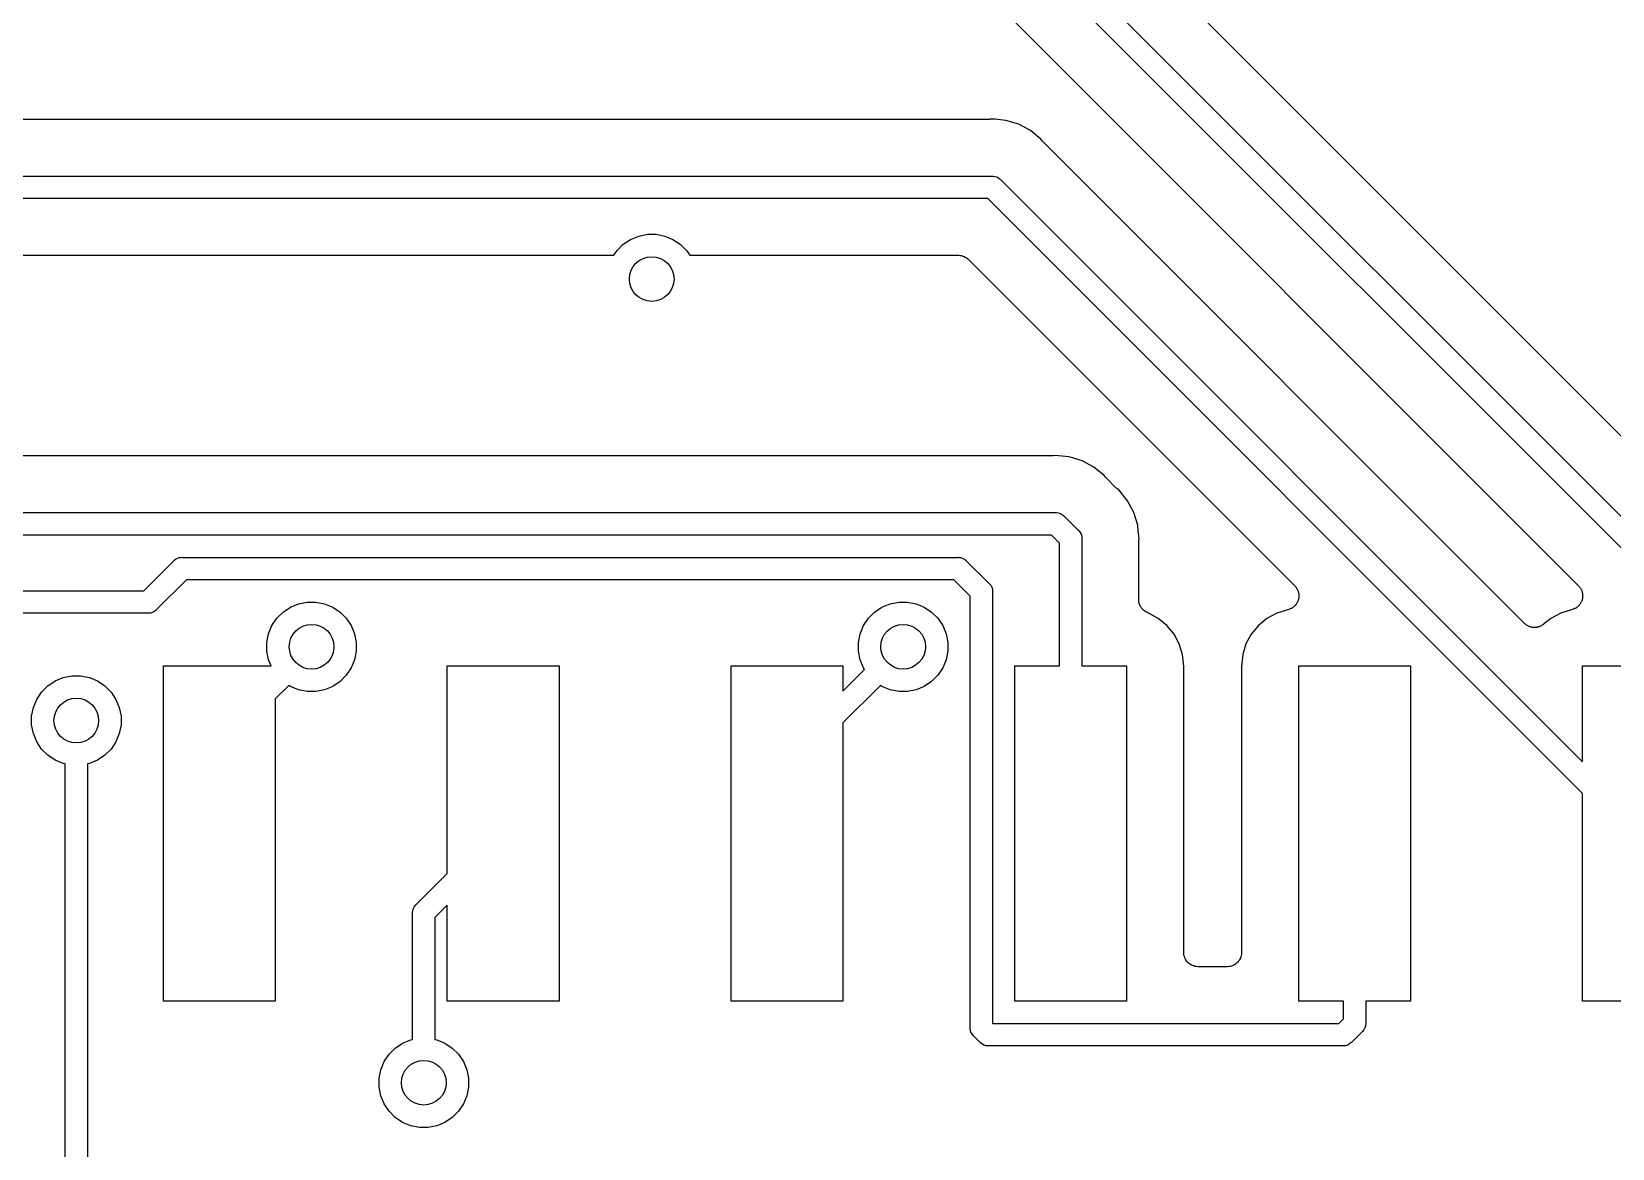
# Model space of a CAD drawing. Extents: x 2.15 to 10.02, y -5.18 to -1.32.
# Drawn here: x 8.176 to 8.733, y -3.641 to -3.248 of the extents above; entities that cross this region are included whole.
import ezdxf

# ---------------------------------------------------------------- set-up
doc = ezdxf.new("R2010")
doc.units = 0
doc.header["$MEASUREMENT"] = 0
doc.layers.add('BLACK', color=7, linetype='CONTINUOUS')

msp = doc.modelspace()

# ---------------------------------------------------------------- linework, layer by layer
at = {"layer": 'BLACK', "linetype": 'CONTINUOUS'}
for p, q in [((8.8016, -3.45633), (8.51754, -3.17227)), ((8.50253, -3.18554), (8.82205, -3.50506)), ((8.82205, -3.5162), (8.49798, -3.19213)), ((8.49116, -3.21359), (8.72066, -3.44309)), ((8.51275, -3.27882), (7.73105, -3.27882)), ((8.51296, -3.2788), (8.51275, -3.27882)), ((8.51317, -3.2788), (8.51296, -3.2788)), ((8.51324, -3.27879), (8.51317, -3.2788)), ((8.51417, -3.2787), (8.51324, -3.27879)), ((8.5151, -3.27879), (8.51417, -3.2787)), ((8.51511, -3.27879), (8.5151, -3.27879)), ((8.51887, -3.27917), (8.51511, -3.27879)), ((8.52338, -3.28053), (8.51887, -3.27917)), ((8.52754, -3.28276), (8.52338, -3.28053)), ((8.53118, -3.28575), (8.52754, -3.28276)), ((8.53178, -3.28647), (8.53118, -3.28575)), ((8.53192, -3.28662), (8.53178, -3.28647)), ((8.53206, -3.28679), (8.53192, -3.28662)), ((8.5321, -3.28684), (8.53206, -3.28679)), ((8.7016, -3.45633), (8.5321, -3.28684)), ((7.71764, -3.29882), (8.51398, -3.29882)), ((8.51398, -3.29882), (8.51417, -3.2988)), ((8.51417, -3.2988), (8.51437, -3.29882)), ((8.51437, -3.29882), (8.51437, -3.29882)), ((8.51437, -3.29882), (8.51495, -3.29888)), ((8.51495, -3.29888), (8.51569, -3.2991)), ((8.51569, -3.2991), (8.51637, -3.29947)), ((8.51637, -3.29947), (8.51697, -3.29996)), ((8.51697, -3.29996), (8.51709, -3.30011)), ((8.51709, -3.30011), (8.72205, -3.50506)), ((8.51254, -3.30669), (7.71764, -3.30669)), ((8.72205, -3.5162), (8.51254, -3.30669)), ((8.3895, -3.3199), (8.39254, -3.31929)), ((8.39254, -3.31929), (8.39565, -3.31929)), ((8.39565, -3.31929), (8.39869, -3.3199)), ((8.38073, -3.32669), (8.38186, -3.325)), ((8.38186, -3.325), (8.38406, -3.32281)), ((8.38406, -3.32281), (8.38664, -3.32108)), ((8.38664, -3.32108), (8.3895, -3.3199)), ((8.39869, -3.3199), (8.40155, -3.32108)), ((8.40155, -3.32108), (8.40413, -3.32281)), ((8.40413, -3.32281), (8.40633, -3.325)), ((8.40633, -3.325), (8.40746, -3.32669)), ((7.73105, -3.32669), (8.38073, -3.32669)), ((8.40746, -3.32669), (8.50219, -3.32669)), ((8.50219, -3.32669), (8.5022, -3.32669)), ((8.5022, -3.32669), (8.5022, -3.32669)), ((8.5022, -3.32669), (8.50221, -3.32669)), ((8.50221, -3.32669), (8.50226, -3.32669)), ((8.50226, -3.32669), (8.50272, -3.32674)), ((8.50272, -3.32674), (8.50318, -3.32679)), ((8.50318, -3.32679), (8.5032, -3.3268)), ((8.5032, -3.3268), (8.50323, -3.3268)), ((8.50323, -3.3268), (8.50367, -3.32694)), ((8.50367, -3.32694), (8.50411, -3.32708)), ((8.50411, -3.32708), (8.50413, -3.32709)), ((8.50413, -3.32709), (8.50416, -3.3271)), ((8.50416, -3.3271), (8.50456, -3.32732)), ((8.50456, -3.32732), (8.50497, -3.32754)), ((8.50497, -3.32754), (8.50499, -3.32755)), ((8.50499, -3.32755), (8.50501, -3.32757)), ((8.50501, -3.32757), (8.50536, -3.32786)), ((8.50536, -3.32786), (8.50572, -3.32816)), ((8.50572, -3.32816), (8.62066, -3.44309)), ((8.5351, -3.39732), (8.13883, -3.39732)), ((8.53531, -3.3973), (8.5351, -3.39732)), ((8.53552, -3.39731), (8.53531, -3.3973)), ((8.53559, -3.3973), (8.53552, -3.39731)), ((8.53652, -3.39721), (8.53559, -3.3973)), ((8.53746, -3.3973), (8.53652, -3.39721)), ((8.54122, -3.39767), (8.53746, -3.3973)), ((8.53746, -3.3973), (8.53746, -3.3973)), ((8.54573, -3.39904), (8.54122, -3.39767)), ((8.54989, -3.40126), (8.54573, -3.39904)), ((8.55353, -3.40425), (8.54989, -3.40126)), ((8.55413, -3.40498), (8.55353, -3.40425)), ((8.55427, -3.40513), (8.55413, -3.40498)), ((8.55441, -3.40529), (8.55427, -3.40513)), ((8.55446, -3.40534), (8.55441, -3.40529)), ((8.55765, -3.40854), (8.55446, -3.40534)), ((8.55782, -3.40867), (8.55765, -3.40854)), ((8.55796, -3.40882), (8.55782, -3.40867)), ((8.55802, -3.40887), (8.55796, -3.40882)), ((8.55874, -3.40946), (8.55802, -3.40887)), ((8.56173, -3.41311), (8.55874, -3.40946)), ((8.56395, -3.41726), (8.56173, -3.41311)), ((8.12847, -3.41732), (8.53633, -3.41732)), ((8.53633, -3.41732), (8.53652, -3.4173)), ((8.53652, -3.4173), (8.53672, -3.41732)), ((8.53672, -3.41732), (8.53672, -3.41732)), ((8.53672, -3.41732), (8.5373, -3.41738)), ((8.5373, -3.41738), (8.53804, -3.41761)), ((8.53804, -3.41761), (8.53872, -3.41797)), ((8.53872, -3.41797), (8.53932, -3.41846)), ((8.53932, -3.41846), (8.53944, -3.41861)), ((8.53944, -3.41861), (8.54438, -3.42355)), ((8.56532, -3.42178), (8.56395, -3.41726)), ((8.53489, -3.4252), (8.12703, -3.4252)), ((8.5378, -3.4281), (8.53489, -3.4252)), ((8.54438, -3.42355), (8.54453, -3.42367)), ((8.54453, -3.42367), (8.54502, -3.42427)), ((8.54502, -3.42427), (8.54537, -3.42492)), ((8.54537, -3.42492), (8.54539, -3.42495)), ((8.54539, -3.42495), (8.54559, -3.42561)), ((8.56551, -3.4237), (8.56532, -3.42178)), ((8.56551, -3.42371), (8.56551, -3.4237)), ((8.56579, -3.42647), (8.56551, -3.42371)), ((8.5378, -3.47126), (8.5378, -3.4281)), ((8.54559, -3.42561), (8.54561, -3.4257)), ((8.54561, -3.4257), (8.54567, -3.42628)), ((8.54567, -3.42628), (8.54567, -3.42628)), ((8.54567, -3.42628), (8.54569, -3.42647)), ((8.54569, -3.42647), (8.54567, -3.42666)), ((8.54567, -3.42666), (8.54567, -3.47126)), ((8.56567, -3.42782), (8.56569, -3.42761)), ((8.56567, -3.42789), (8.56567, -3.42782)), ((8.56567, -3.44794), (8.56567, -3.42789)), ((8.56569, -3.4274), (8.56579, -3.42647)), ((8.56569, -3.42761), (8.56569, -3.4274)), ((8.21509, -3.44488), (8.22561, -3.43436)), ((8.22561, -3.43436), (8.22573, -3.43421)), ((8.22573, -3.43421), (8.22633, -3.43372)), ((8.22633, -3.43372), (8.22701, -3.43335)), ((8.22701, -3.43335), (8.22764, -3.43316)), ((8.22764, -3.43316), (8.22775, -3.43313)), ((8.22775, -3.43313), (8.22783, -3.43312)), ((8.22783, -3.43312), (8.22833, -3.43307)), ((8.22833, -3.43307), (8.22853, -3.43305)), ((8.22833, -3.43307), (8.22833, -3.43307)), ((8.22853, -3.43305), (8.22872, -3.43307)), ((8.22872, -3.43307), (8.50194, -3.43307)), ((8.50194, -3.43307), (8.50213, -3.43305)), ((8.50213, -3.43305), (8.50232, -3.43307)), ((8.50232, -3.43307), (8.50232, -3.43307)), ((8.50232, -3.43307), (8.5029, -3.43313)), ((8.5029, -3.43313), (8.50364, -3.43335)), ((8.50364, -3.43335), (8.50433, -3.43372)), ((8.50433, -3.43372), (8.50493, -3.43421)), ((8.50493, -3.43421), (8.50505, -3.43436)), ((8.50505, -3.43436), (8.51288, -3.4422)), ((8.23016, -3.44095), (8.21964, -3.45147)), ((8.5005, -3.44095), (8.23016, -3.44095)), ((8.5063, -3.44675), (8.5005, -3.44095)), ((8.51288, -3.4422), (8.51303, -3.44232)), ((8.13376, -3.44488), (8.21509, -3.44488)), ((8.5063, -3.59863), (8.5063, -3.44675)), ((8.51303, -3.44232), (8.51353, -3.44292)), ((8.51353, -3.44292), (8.51375, -3.44334)), ((8.51375, -3.44334), (8.51389, -3.4436)), ((8.51389, -3.4436), (8.51411, -3.44431)), ((8.51411, -3.44431), (8.51412, -3.44435)), ((8.51412, -3.44435), (8.51417, -3.44492)), ((8.51417, -3.44492), (8.51417, -3.44492)), ((8.51417, -3.44492), (8.51419, -3.44512)), ((8.51419, -3.44512), (8.51417, -3.44531)), ((8.51417, -3.44531), (8.51417, -3.59719)), ((8.62066, -3.44309), (8.62071, -3.44314)), ((8.62071, -3.44314), (8.62085, -3.44332)), ((8.62085, -3.44332), (8.62102, -3.44349)), ((8.62102, -3.44349), (8.62116, -3.4437)), ((8.62116, -3.4437), (8.62132, -3.44391)), ((8.62132, -3.44391), (8.62142, -3.44411)), ((8.62142, -3.44411), (8.62155, -3.44431)), ((8.62155, -3.44431), (8.62165, -3.44454)), ((8.62165, -3.44454), (8.62177, -3.44477)), ((8.62177, -3.44477), (8.62183, -3.445)), ((8.62183, -3.445), (8.62192, -3.44521)), ((8.62192, -3.44521), (8.62197, -3.44546)), ((8.62202, -3.44765), (8.62195, -3.44787)), ((8.62197, -3.44546), (8.62204, -3.44571)), ((8.62205, -3.4474), (8.62202, -3.44765)), ((8.62204, -3.44571), (8.62206, -3.44594)), ((8.6221, -3.44714), (8.62205, -3.4474)), ((8.62206, -3.44594), (8.6221, -3.44617)), ((8.6221, -3.44617), (8.6221, -3.44643)), ((8.6221, -3.44643), (8.62212, -3.44668)), ((8.62212, -3.44668), (8.6221, -3.44691)), ((8.6221, -3.44691), (8.6221, -3.44714)), ((8.72066, -3.44309), (8.72071, -3.44314)), ((8.72071, -3.44314), (8.72085, -3.44332)), ((8.72085, -3.44332), (8.72102, -3.44349)), ((8.72102, -3.44349), (8.72116, -3.4437)), ((8.72116, -3.4437), (8.72132, -3.44391)), ((8.72132, -3.44391), (8.72142, -3.44411)), ((8.72142, -3.44411), (8.72155, -3.44431)), ((8.72155, -3.44431), (8.72165, -3.44454)), ((8.72165, -3.44454), (8.72177, -3.44477)), ((8.72177, -3.44477), (8.72183, -3.445)), ((8.72183, -3.445), (8.72192, -3.44521)), ((8.72192, -3.44521), (8.72197, -3.44546)), ((8.72202, -3.44765), (8.72195, -3.44787)), ((8.72197, -3.44546), (8.72204, -3.44571)), ((8.72204, -3.4474), (8.72202, -3.44765)), ((8.72204, -3.44571), (8.72206, -3.44594)), ((8.7221, -3.44714), (8.72204, -3.4474)), ((8.72206, -3.44594), (8.7221, -3.44617)), ((8.7221, -3.44617), (8.7221, -3.44643)), ((8.7221, -3.44643), (8.72212, -3.44668)), ((8.72212, -3.44668), (8.7221, -3.44691)), ((8.7221, -3.44691), (8.7221, -3.44714)), ((8.21652, -3.45276), (8.13232, -3.45276)), ((8.21672, -3.45277), (8.21652, -3.45276)), ((8.21691, -3.45276), (8.21672, -3.45277)), ((8.21749, -3.4527), (8.21691, -3.45276)), ((8.21691, -3.45276), (8.21691, -3.45276)), ((8.21823, -3.45247), (8.21749, -3.4527)), ((8.21891, -3.45211), (8.21823, -3.45247)), ((8.21951, -3.45162), (8.21891, -3.45211)), ((8.21964, -3.45147), (8.21951, -3.45162)), ((8.262, -3.45453), (8.26419, -3.45234)), ((8.26419, -3.45234), (8.26677, -3.45061)), ((8.26677, -3.45061), (8.26963, -3.44943)), ((8.26963, -3.44943), (8.27268, -3.44882)), ((8.27268, -3.44882), (8.27578, -3.44882)), ((8.27578, -3.44882), (8.27882, -3.44943)), ((8.27882, -3.44943), (8.28169, -3.45061)), ((8.28169, -3.45061), (8.28427, -3.45234)), ((8.28427, -3.45234), (8.28646, -3.45453)), ((8.47044, -3.45453), (8.47264, -3.45234)), ((8.47264, -3.45234), (8.47522, -3.45061)), ((8.47522, -3.45061), (8.47808, -3.44943)), ((8.47808, -3.44943), (8.48113, -3.44882)), ((8.48113, -3.44882), (8.48423, -3.44882)), ((8.48423, -3.44882), (8.48727, -3.44943)), ((8.48727, -3.44943), (8.49014, -3.45061)), ((8.49014, -3.45061), (8.49272, -3.45234)), ((8.49272, -3.45234), (8.49491, -3.45453)), ((8.56569, -3.44816), (8.56567, -3.44794)), ((8.56569, -3.44839), (8.56569, -3.44816)), ((8.56574, -3.44865), (8.56569, -3.44839)), ((8.56576, -3.44891), (8.56574, -3.44865)), ((8.56583, -3.44913), (8.56576, -3.44891)), ((8.56587, -3.44935), (8.56583, -3.44913)), ((8.56597, -3.44959), (8.56587, -3.44935)), ((8.56605, -3.44985), (8.56597, -3.44959)), ((8.56615, -3.45004), (8.56605, -3.44985)), ((8.56624, -3.45025), (8.56615, -3.45004)), ((8.56638, -3.45047), (8.56624, -3.45025)), ((8.5665, -3.45071), (8.56638, -3.45047)), ((8.56665, -3.45088), (8.5665, -3.45071)), ((8.56677, -3.45107), (8.56665, -3.45088)), ((8.56695, -3.45126), (8.56677, -3.45107)), ((8.56712, -3.45146), (8.56695, -3.45126)), ((8.56729, -3.45161), (8.56712, -3.45146)), ((8.56745, -3.45177), (8.56729, -3.45161)), ((8.56767, -3.45192), (8.56745, -3.45177)), ((8.56787, -3.45209), (8.56767, -3.45192)), ((8.56807, -3.45219), (8.56787, -3.45209)), ((8.56825, -3.45232), (8.56807, -3.45219)), ((8.5685, -3.45242), (8.56825, -3.45232)), ((8.56873, -3.45255), (8.5685, -3.45242)), ((8.56895, -3.45262), (8.56873, -3.45255)), ((8.56905, -3.45266), (8.56895, -3.45262)), ((8.57258, -3.45455), (8.56905, -3.45266)), ((8.61436, -3.45269), (8.61088, -3.45455)), ((8.61857, -3.45141), (8.61436, -3.45269)), ((8.61879, -3.45132), (8.61857, -3.45141)), ((8.61901, -3.45126), (8.61879, -3.45132)), ((8.61924, -3.45114), (8.61901, -3.45126)), ((8.61948, -3.45104), (8.61924, -3.45114)), ((8.61967, -3.45091), (8.61948, -3.45104)), ((8.61988, -3.4508), (8.61967, -3.45091)), ((8.62007, -3.45064), (8.61988, -3.4508)), ((8.62029, -3.4505), (8.62007, -3.45064)), ((8.62045, -3.45034), (8.62029, -3.4505)), ((8.62063, -3.45019), (8.62045, -3.45034)), ((8.6208, -3.44999), (8.62063, -3.45019)), ((8.62098, -3.44981), (8.6208, -3.44999)), ((8.62111, -3.44962), (8.62098, -3.44981)), ((8.62126, -3.44944), (8.62111, -3.44962)), ((8.62138, -3.44921), (8.62126, -3.44944)), ((8.62152, -3.449), (8.62138, -3.44921)), ((8.62161, -3.44879), (8.62152, -3.449)), ((8.62173, -3.44858), (8.62161, -3.44879)), ((8.6218, -3.44834), (8.62173, -3.44858)), ((8.6219, -3.4481), (8.6218, -3.44834)), ((8.62195, -3.44787), (8.6219, -3.4481)), ((8.71436, -3.45269), (8.71088, -3.45455)), ((8.71857, -3.45141), (8.71436, -3.45269)), ((8.71879, -3.45132), (8.71857, -3.45141)), ((8.71901, -3.45126), (8.71879, -3.45132)), ((8.71924, -3.45114), (8.71901, -3.45126)), ((8.71948, -3.45104), (8.71924, -3.45114)), ((8.71967, -3.45091), (8.71948, -3.45104)), ((8.71988, -3.4508), (8.71967, -3.45091)), ((8.72007, -3.45064), (8.71988, -3.4508)), ((8.72029, -3.4505), (8.72007, -3.45064)), ((8.72045, -3.45034), (8.72029, -3.4505)), ((8.72063, -3.45019), (8.72045, -3.45034)), ((8.7208, -3.44999), (8.72063, -3.45019)), ((8.72098, -3.44981), (8.7208, -3.44999)), ((8.72111, -3.44962), (8.72098, -3.44981)), ((8.72126, -3.44944), (8.72111, -3.44962)), ((8.72138, -3.44921), (8.72126, -3.44944)), ((8.72152, -3.449), (8.72138, -3.44921)), ((8.72161, -3.44879), (8.72152, -3.449)), ((8.72173, -3.44858), (8.72161, -3.44879)), ((8.7218, -3.44834), (8.72173, -3.44858)), ((8.7219, -3.4481), (8.7218, -3.44834)), ((8.72195, -3.44787), (8.7219, -3.4481)), ((8.25908, -3.45997), (8.26027, -3.45711)), ((8.26027, -3.45711), (8.262, -3.45453)), ((8.28646, -3.45453), (8.28818, -3.45711)), ((8.28818, -3.45711), (8.28937, -3.45997)), ((8.46753, -3.45997), (8.46872, -3.45711)), ((8.46872, -3.45711), (8.47044, -3.45453)), ((8.49491, -3.45453), (8.49663, -3.45711)), ((8.49663, -3.45711), (8.49782, -3.45997)), ((8.57563, -3.45705), (8.57258, -3.45455)), ((8.57813, -3.46009), (8.57563, -3.45705)), ((8.60784, -3.45705), (8.60534, -3.46009)), ((8.61088, -3.45455), (8.60784, -3.45705)), ((8.70178, -3.45648), (8.7016, -3.45633)), ((8.70193, -3.45664), (8.70178, -3.45648)), ((8.70215, -3.45678), (8.70193, -3.45664)), ((8.70236, -3.45695), (8.70215, -3.45678)), ((8.70255, -3.45706), (8.70236, -3.45695)), ((8.70274, -3.45719), (8.70255, -3.45706)), ((8.70298, -3.45729), (8.70274, -3.45719)), ((8.70322, -3.45741), (8.70298, -3.45729)), ((8.70343, -3.45748), (8.70322, -3.45741)), ((8.70364, -3.45757), (8.70343, -3.45748)), ((8.7039, -3.45762), (8.70364, -3.45757)), ((8.70415, -3.4577), (8.7039, -3.45762)), ((8.70437, -3.45772), (8.70415, -3.4577)), ((8.70459, -3.45777), (8.70437, -3.45772)), ((8.70486, -3.45777), (8.70459, -3.45777)), ((8.70512, -3.4578), (8.70486, -3.45777)), ((8.70534, -3.45778), (8.70512, -3.4578)), ((8.70557, -3.45778), (8.70534, -3.45778)), ((8.70583, -3.45773), (8.70557, -3.45778)), ((8.70609, -3.4577), (8.70583, -3.45773)), ((8.70631, -3.45764), (8.70609, -3.4577)), ((8.70653, -3.4576), (8.70631, -3.45764)), ((8.70677, -3.4575), (8.70653, -3.4576)), ((8.70703, -3.45743), (8.70677, -3.4575)), ((8.70723, -3.45732), (8.70703, -3.45743)), ((8.70744, -3.45724), (8.70723, -3.45732)), ((8.70766, -3.45709), (8.70744, -3.45724)), ((8.70789, -3.45697), (8.70766, -3.45709)), ((8.70807, -3.45683), (8.70789, -3.45697)), ((8.70825, -3.45671), (8.70807, -3.45683)), ((8.70831, -3.45666), (8.70825, -3.45671)), ((8.71088, -3.45455), (8.70831, -3.45666)), ((8.25848, -3.46302), (8.25908, -3.45997)), ((8.25848, -3.46612), (8.25848, -3.46302)), ((8.28937, -3.45997), (8.28998, -3.46302)), ((8.28998, -3.46302), (8.28998, -3.46612)), ((8.46693, -3.46302), (8.46753, -3.45997)), ((8.46693, -3.46612), (8.46693, -3.46302)), ((8.49782, -3.45997), (8.49842, -3.46302)), ((8.49842, -3.46302), (8.49842, -3.46612)), ((8.57998, -3.46357), (8.57813, -3.46009)), ((8.58113, -3.46734), (8.57998, -3.46357)), ((8.60348, -3.46357), (8.60234, -3.46734)), ((8.60534, -3.46009), (8.60348, -3.46357)), ((8.25908, -3.46916), (8.25848, -3.46612)), ((8.25995, -3.47126), (8.25908, -3.46916)), ((8.28937, -3.46916), (8.28818, -3.47203)), ((8.28998, -3.46612), (8.28937, -3.46916)), ((8.46753, -3.46916), (8.46693, -3.46612)), ((8.46872, -3.47203), (8.46753, -3.46916)), ((8.49782, -3.46916), (8.49663, -3.47203)), ((8.49842, -3.46612), (8.49782, -3.46916)), ((8.58154, -3.47151), (8.58113, -3.46734)), ((8.60234, -3.46734), (8.60193, -3.47151)), ((8.18388, -3.4766), (8.18675, -3.47541)), ((8.18675, -3.47541), (8.18979, -3.4748)), ((8.18979, -3.4748), (8.19289, -3.4748)), ((8.19289, -3.4748), (8.19593, -3.47541)), ((8.19593, -3.47541), (8.1988, -3.4766)), ((8.22205, -3.58937), (8.22205, -3.47126)), ((8.22205, -3.47126), (8.25995, -3.47126)), ((8.28646, -3.47461), (8.28427, -3.4768)), ((8.28818, -3.47203), (8.28646, -3.47461)), ((8.32205, -3.54443), (8.32205, -3.47126)), ((8.32205, -3.47126), (8.36142, -3.47126)), ((8.36142, -3.47126), (8.36142, -3.58937)), ((8.42205, -3.58937), (8.42205, -3.47126)), ((8.42205, -3.47126), (8.46142, -3.47126)), ((8.46142, -3.47126), (8.46142, -3.48026)), ((8.46142, -3.48026), (8.46909, -3.47258)), ((8.46909, -3.47258), (8.46872, -3.47203)), ((8.49491, -3.47461), (8.49272, -3.4768)), ((8.49663, -3.47203), (8.49491, -3.47461)), ((8.52205, -3.58937), (8.52205, -3.47126)), ((8.52205, -3.47126), (8.5378, -3.47126)), ((8.54567, -3.47126), (8.56142, -3.47126)), ((8.56142, -3.47126), (8.56142, -3.58937)), ((8.58154, -3.57224), (8.58154, -3.47151)), ((8.60193, -3.47151), (8.60193, -3.57224)), ((8.62205, -3.58937), (8.62205, -3.47126)), ((8.62205, -3.47126), (8.66142, -3.47126)), ((8.66142, -3.47126), (8.66142, -3.58937)), ((8.72205, -3.50506), (8.72205, -3.47126)), ((8.72205, -3.47126), (8.76142, -3.47126)), ((8.17738, -3.48309), (8.17911, -3.48051)), ((8.17911, -3.48051), (8.1813, -3.47832)), ((8.1813, -3.47832), (8.18388, -3.4766)), ((8.1988, -3.4766), (8.20138, -3.47832)), ((8.20138, -3.47832), (8.20357, -3.48051)), ((8.20357, -3.48051), (8.20529, -3.48309)), ((8.26621, -3.47815), (8.26142, -3.48295)), ((8.26677, -3.47852), (8.26621, -3.47815)), ((8.26963, -3.47971), (8.26677, -3.47852)), ((8.27268, -3.48032), (8.26963, -3.47971)), ((8.27578, -3.48032), (8.27268, -3.48032)), ((8.27882, -3.47971), (8.27578, -3.48032)), ((8.28169, -3.47852), (8.27882, -3.47971)), ((8.28427, -3.4768), (8.28169, -3.47852)), ((8.47466, -3.47815), (8.46142, -3.4914)), ((8.47522, -3.47852), (8.47466, -3.47815)), ((8.47808, -3.47971), (8.47522, -3.47852)), ((8.48113, -3.48032), (8.47808, -3.47971)), ((8.48423, -3.48032), (8.48113, -3.48032)), ((8.48727, -3.47971), (8.48423, -3.48032)), ((8.49014, -3.47852), (8.48727, -3.47971)), ((8.49272, -3.4768), (8.49014, -3.47852)), ((8.17559, -3.489), (8.1762, -3.48596)), ((8.1762, -3.48596), (8.17738, -3.48309)), ((8.20529, -3.48309), (8.20648, -3.48596)), ((8.20648, -3.48596), (8.20709, -3.489)), ((8.26142, -3.48295), (8.26142, -3.58937)), ((8.17559, -3.4921), (8.17559, -3.489)), ((8.1762, -3.49514), (8.17559, -3.4921)), ((8.20709, -3.4921), (8.20648, -3.49514)), ((8.20709, -3.489), (8.20709, -3.4921)), ((8.46142, -3.4914), (8.46142, -3.58937)), ((8.17738, -3.49801), (8.1762, -3.49514)), ((8.20648, -3.49514), (8.20529, -3.49801)), ((8.17911, -3.50059), (8.17738, -3.49801)), ((8.1813, -3.50278), (8.17911, -3.50059)), ((8.18388, -3.50451), (8.1813, -3.50278)), ((8.20138, -3.50278), (8.1988, -3.50451)), ((8.20357, -3.50059), (8.20138, -3.50278)), ((8.20529, -3.49801), (8.20357, -3.50059)), ((8.18675, -3.50569), (8.18388, -3.50451)), ((8.1874, -3.50582), (8.18675, -3.50569)), ((8.1874, -3.77815), (8.1874, -3.50582)), ((8.19593, -3.50569), (8.19528, -3.50582)), ((8.19528, -3.50582), (8.19528, -3.77672)), ((8.1988, -3.50451), (8.19593, -3.50569)), ((8.72205, -3.58937), (8.72205, -3.5162)), ((8.31113, -3.55535), (8.32205, -3.54443)), ((8.30982, -3.55827), (8.30984, -3.55807)), ((8.30984, -3.55846), (8.30982, -3.55827)), ((8.30984, -3.55807), (8.3099, -3.5575)), ((8.30984, -3.55807), (8.30984, -3.55807)), ((8.30984, -3.60284), (8.30984, -3.55846)), ((8.3099, -3.5575), (8.30995, -3.55732)), ((8.30995, -3.55732), (8.30998, -3.55723)), ((8.30998, -3.55723), (8.31012, -3.55675)), ((8.31012, -3.55675), (8.31049, -3.55607)), ((8.31049, -3.55607), (8.31098, -3.55547)), ((8.31098, -3.55547), (8.31113, -3.55535)), ((8.32205, -3.55557), (8.31772, -3.5599)), ((8.32205, -3.58937), (8.32205, -3.55557)), ((8.31772, -3.5599), (8.31772, -3.60284)), ((8.58158, -3.57271), (8.58154, -3.57224)), ((8.58163, -3.57318), (8.58158, -3.57271)), ((8.58163, -3.5732), (8.58163, -3.57318)), ((8.58163, -3.57322), (8.58163, -3.5732)), ((8.58177, -3.57367), (8.58163, -3.57322)), ((8.5819, -3.57412), (8.58177, -3.57367)), ((8.58191, -3.57413), (8.5819, -3.57412)), ((8.58192, -3.57415), (8.58191, -3.57413)), ((8.58214, -3.57456), (8.58192, -3.57415)), ((8.58235, -3.57498), (8.58214, -3.57456)), ((8.58237, -3.575), (8.58235, -3.57498)), ((8.58237, -3.57501), (8.58237, -3.575)), ((8.58267, -3.57538), (8.58237, -3.57501)), ((8.58297, -3.57574), (8.58267, -3.57538)), ((8.58298, -3.57575), (8.58297, -3.57574)), ((8.58299, -3.57577), (8.58298, -3.57575)), ((8.58335, -3.57607), (8.58299, -3.57577)), ((8.60042, -3.57582), (8.60006, -3.57611)), ((8.60044, -3.5758), (8.60042, -3.57582)), ((8.60045, -3.57579), (8.60044, -3.5758)), ((8.60075, -3.57543), (8.60045, -3.57579)), ((8.60105, -3.57507), (8.60075, -3.57543)), ((8.60106, -3.57505), (8.60105, -3.57507)), ((8.60107, -3.57504), (8.60106, -3.57505)), ((8.6013, -3.57463), (8.60107, -3.57504)), ((8.60152, -3.57421), (8.6013, -3.57463)), ((8.60153, -3.5742), (8.60152, -3.57421)), ((8.60154, -3.57418), (8.60153, -3.5742)), ((8.60167, -3.57373), (8.60154, -3.57418)), ((8.60182, -3.57328), (8.60167, -3.57373)), ((8.60187, -3.57278), (8.60182, -3.57325)), ((8.60182, -3.57325), (8.60182, -3.57327)), ((8.60182, -3.57327), (8.60182, -3.57328)), ((8.60193, -3.57231), (8.60187, -3.57278)), ((8.60193, -3.57224), (8.60193, -3.57228)), ((8.60193, -3.57228), (8.60193, -3.57228)), ((8.60193, -3.57228), (8.60193, -3.57228)), ((8.60193, -3.57228), (8.60193, -3.57231)), ((8.58371, -3.57637), (8.58335, -3.57607)), ((8.58373, -3.57638), (8.58371, -3.57637)), ((8.58374, -3.57639), (8.58373, -3.57638)), ((8.58416, -3.57661), (8.58374, -3.57639)), ((8.58457, -3.57684), (8.58416, -3.57661)), ((8.58459, -3.57685), (8.58457, -3.57684)), ((8.5846, -3.57685), (8.58459, -3.57685)), ((8.58505, -3.57699), (8.5846, -3.57685)), ((8.5855, -3.57713), (8.58505, -3.57699)), ((8.58552, -3.57714), (8.5855, -3.57713)), ((8.58553, -3.57714), (8.58552, -3.57714)), ((8.586, -3.57719), (8.58553, -3.57714)), ((8.58647, -3.57724), (8.586, -3.57719)), ((8.5865, -3.57724), (8.58647, -3.57724)), ((8.58654, -3.57724), (8.5865, -3.57724)), ((8.5865, -3.57724), (8.5865, -3.57724)), ((8.5865, -3.57724), (8.5865, -3.57724)), ((8.59693, -3.57724), (8.58654, -3.57724)), ((8.5974, -3.5772), (8.59693, -3.57724)), ((8.59786, -3.57716), (8.5974, -3.5772)), ((8.59788, -3.57715), (8.59786, -3.57716)), ((8.5979, -3.57715), (8.59788, -3.57715)), ((8.59835, -3.57701), (8.5979, -3.57715)), ((8.5988, -3.57688), (8.59835, -3.57701)), ((8.59881, -3.57687), (8.5988, -3.57688)), ((8.59883, -3.57687), (8.59881, -3.57687)), ((8.59925, -3.57665), (8.59883, -3.57687)), ((8.59966, -3.57643), (8.59925, -3.57665)), ((8.59968, -3.57642), (8.59966, -3.57643)), ((8.59969, -3.57641), (8.59968, -3.57642)), ((8.60006, -3.57611), (8.59969, -3.57641)), ((8.26142, -3.58937), (8.22205, -3.58937)), ((8.36142, -3.58937), (8.32205, -3.58937)), ((8.46142, -3.58937), (8.42205, -3.58937)), ((8.56142, -3.58937), (8.52205, -3.58937)), ((8.6378, -3.58937), (8.62205, -3.58937)), ((8.6378, -3.59561), (8.6378, -3.58937)), ((8.66142, -3.58937), (8.64567, -3.58937)), ((8.64567, -3.58937), (8.64567, -3.59705)), ((8.76142, -3.58937), (8.72205, -3.58937)), ((8.51417, -3.59719), (8.51423, -3.59724)), ((8.51423, -3.59724), (8.63616, -3.59724)), ((8.63616, -3.59724), (8.6378, -3.59561)), ((8.64561, -3.59802), (8.64539, -3.59876)), ((8.64564, -3.59772), (8.64561, -3.59802)), ((8.64567, -3.59744), (8.64564, -3.59772)), ((8.64567, -3.59705), (8.64569, -3.59724)), ((8.64569, -3.59724), (8.64567, -3.59744)), ((8.64567, -3.59744), (8.64567, -3.59744)), ((8.30632, -3.60415), (8.30919, -3.60297)), ((8.30919, -3.60297), (8.30984, -3.60284)), ((8.31772, -3.60284), (8.31837, -3.60297)), ((8.31837, -3.60297), (8.32124, -3.60415)), ((8.50628, -3.59882), (8.5063, -3.59863)), ((8.5063, -3.59901), (8.50628, -3.59882)), ((8.50632, -3.59921), (8.5063, -3.59901)), ((8.5063, -3.59901), (8.5063, -3.59901)), ((8.50636, -3.59959), (8.50632, -3.59921)), ((8.50638, -3.59967), (8.50636, -3.59959)), ((8.50658, -3.60033), (8.50638, -3.59967)), ((8.50695, -3.60102), (8.50658, -3.60033)), ((8.50744, -3.60162), (8.50695, -3.60102)), ((8.50759, -3.60174), (8.50744, -3.60162)), ((8.50968, -3.60383), (8.50759, -3.60174)), ((8.64438, -3.60016), (8.64072, -3.60383)), ((8.64453, -3.60004), (8.64438, -3.60016)), ((8.64502, -3.59944), (8.64453, -3.60004)), ((8.64522, -3.59907), (8.64502, -3.59944)), ((8.64539, -3.59876), (8.64522, -3.59907)), ((8.29982, -3.61065), (8.30155, -3.60807)), ((8.30155, -3.60807), (8.30374, -3.60588)), ((8.30374, -3.60588), (8.30632, -3.60415)), ((8.32124, -3.60415), (8.32382, -3.60588)), ((8.32382, -3.60588), (8.32601, -3.60807)), ((8.32601, -3.60807), (8.32774, -3.61065)), ((8.5098, -3.60398), (8.50968, -3.60383)), ((8.5104, -3.60447), (8.5098, -3.60398)), ((8.51061, -3.60458), (8.5104, -3.60447)), ((8.51108, -3.60484), (8.51061, -3.60458)), ((8.51183, -3.60506), (8.51108, -3.60484)), ((8.5119, -3.60507), (8.51183, -3.60506)), ((8.51241, -3.60512), (8.5119, -3.60507)), ((8.5126, -3.60514), (8.51241, -3.60512)), ((8.51241, -3.60512), (8.51241, -3.60512)), ((8.51279, -3.60512), (8.5126, -3.60514)), ((8.6376, -3.60512), (8.51279, -3.60512)), ((8.6378, -3.60514), (8.6376, -3.60512)), ((8.63799, -3.60512), (8.6378, -3.60514)), ((8.63857, -3.60506), (8.63799, -3.60512)), ((8.63799, -3.60512), (8.63799, -3.60512)), ((8.63931, -3.60484), (8.63857, -3.60506)), ((8.63999, -3.60447), (8.63931, -3.60484)), ((8.64059, -3.60398), (8.63999, -3.60447)), ((8.64072, -3.60383), (8.64059, -3.60398)), ((8.29803, -3.61656), (8.29864, -3.61352)), ((8.29864, -3.61352), (8.29982, -3.61065)), ((8.32774, -3.61065), (8.32892, -3.61352)), ((8.32892, -3.61352), (8.32953, -3.61656)), ((8.29803, -3.61966), (8.29803, -3.61656)), ((8.29864, -3.6227), (8.29803, -3.61966)), ((8.32953, -3.61966), (8.32892, -3.6227)), ((8.32953, -3.61656), (8.32953, -3.61966)), ((8.29982, -3.62557), (8.29864, -3.6227)), ((8.30155, -3.62815), (8.29982, -3.62557)), ((8.32774, -3.62557), (8.32601, -3.62815)), ((8.32892, -3.6227), (8.32774, -3.62557)), ((8.30374, -3.63034), (8.30155, -3.62815)), ((8.30632, -3.63207), (8.30374, -3.63034)), ((8.32382, -3.63034), (8.32124, -3.63207)), ((8.32601, -3.62815), (8.32382, -3.63034)), ((8.30919, -3.63325), (8.30632, -3.63207)), ((8.31223, -3.63386), (8.30919, -3.63325)), ((8.31533, -3.63386), (8.31223, -3.63386)), ((8.31837, -3.63325), (8.31533, -3.63386)), ((8.32124, -3.63207), (8.31837, -3.63325))]:
    msp.add_line(p, q, dxfattribs=at)
at = {"layer": 'BLACK'}
for centre in [(8.39409, -3.33504), (8.27423, -3.46457), (8.48268, -3.46457), (8.19134, -3.49055), (8.31378, -3.61811)]:
    msp.add_circle(centre, 0.00787, dxfattribs=at)

doc.saveas('drawing.dxf')
